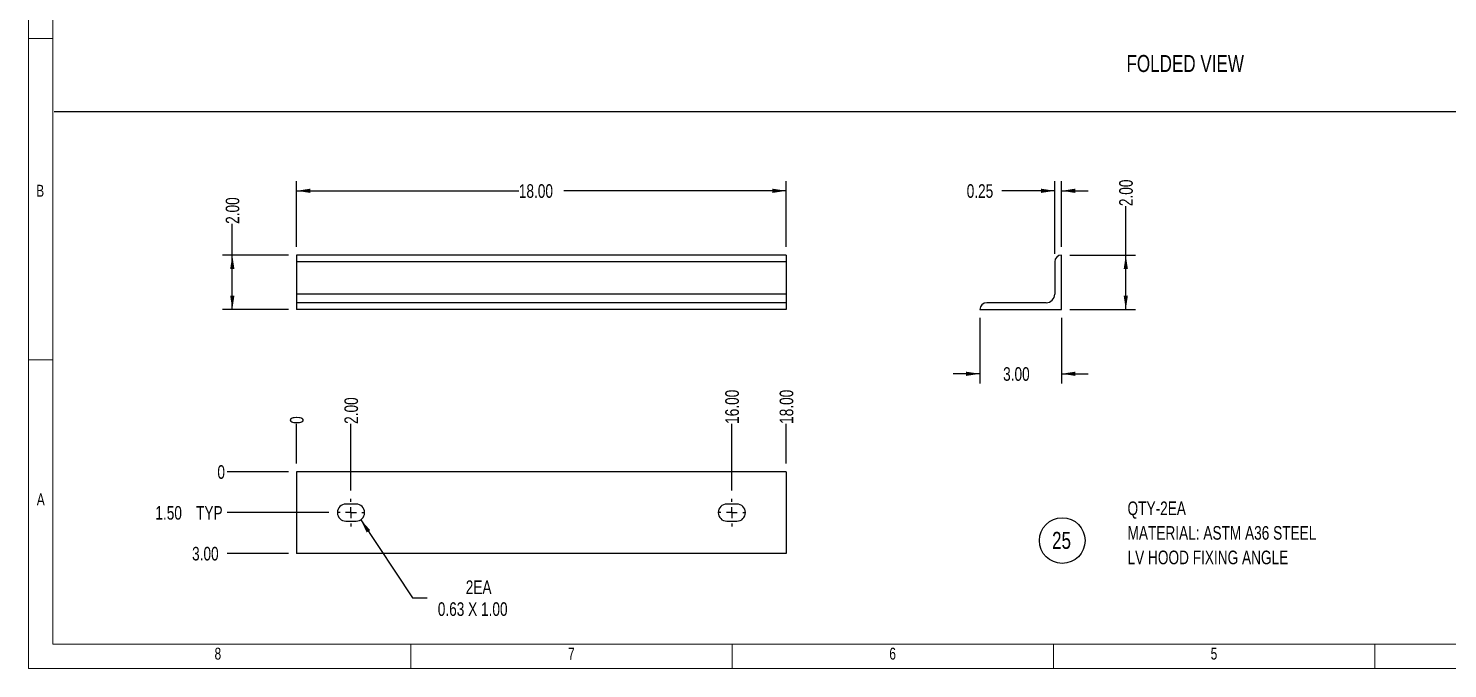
# Model space of a CAD drawing. Header units: inches. Extents: x 1 to 529, y 1 to 374.
# Drawn here: x 0.6 to 278.8, y 0.6 to 126.1 of the extents above; entities that cross this region are included whole.
import ezdxf

# ---------------------------------------------------------------- set-up
doc = ezdxf.new("R2010")
doc.units = ezdxf.units.IN
doc.header["$LTSCALE"] = 32
doc.header["$MEASUREMENT"] = 0
doc.layers.add('FORMAT', color=7, linetype='Continuous')
doc.styles.add('SLDTEXTSTYLE0', font='TXT', dxfattribs={"width": 0.75})
doc.dimstyles.new('SLDDIMSTYLE21', dxfattribs={"dimtxt": 2.71875, "dimasz": 2.71875, "dimexe": 0, "dimexo": 0.0625, "dimgap": 0.679688, "dimtad": 0, "dimlfac": 0.1875, "dimrnd": 1e-09, "dimzin": 4, "dimdsep": 46, "dimtxsty": 'SLDTEXTSTYLE0', "dimsah": 1, "dimcen": 0.09, "dimadec": 0, "dimazin": 1, "dimtfac": 1, "dimtofl": 0, "dimtmove": 0, "dimatfit": 3, "dimfxl": 0, "dimfrac": 2, "dimtolj": 1, "dimtzin": 12, "dimarcsym": 0})
doc.dimstyles.new('SLDDIMSTYLE22', dxfattribs={"dimtxt": 2.71875, "dimasz": 2.71875, "dimexe": 0, "dimexo": 0.0625, "dimgap": 0.679688, "dimtad": 0, "dimtih": 1, "dimtoh": 1, "dimdec": 0, "dimlfac": 0.1875, "dimrnd": 1e-09, "dimdsep": 46, "dimtxsty": 'SLDTEXTSTYLE0', "dimblk1": 'NONE', "dimblk2": 'NONE', "dimsah": 1, "dimcen": 0.09, "dimadec": 0, "dimazin": 2, "dimtfac": 1, "dimtdec": 0, "dimtofl": 0, "dimtmove": 0, "dimatfit": 3, "dimldrblk": 'NONE', "dimfxl": 0, "dimfrac": 2, "dimtolj": 1, "dimtzin": 12, "dimarcsym": 0})
doc.dimstyles.new('SLDDIMSTYLE23', dxfattribs={"dimtxt": 2.71875, "dimasz": 2.71875, "dimexe": 0, "dimexo": 0.0625, "dimgap": 0.679688, "dimtad": 0, "dimtih": 1, "dimtoh": 1, "dimlfac": 0.1875, "dimrnd": 1e-09, "dimzin": 4, "dimdsep": 46, "dimtxsty": 'SLDTEXTSTYLE0', "dimblk1": 'NONE', "dimblk2": 'NONE', "dimsah": 1, "dimcen": 0.09, "dimadec": 0, "dimazin": 1, "dimtfac": 1, "dimtofl": 0, "dimtmove": 0, "dimatfit": 3, "dimldrblk": 'NONE', "dimfxl": 0, "dimfrac": 2, "dimtolj": 1, "dimtzin": 12, "dimarcsym": 0})
doc.dimstyles.new('SLDDIMSTYLE24', dxfattribs={"dimtxt": 2.71875, "dimasz": 2.71875, "dimexe": 0, "dimexo": 0.0625, "dimgap": 0.679688, "dimtad": 0, "dimtih": 1, "dimtoh": 1, "dimlfac": 0.1875, "dimrnd": 1e-09, "dimzin": 4, "dimdsep": 46, "dimtxsty": 'SLDTEXTSTYLE0', "dimblk1": 'NONE', "dimblk2": 'NONE', "dimsah": 1, "dimcen": 0.09, "dimadec": 0, "dimazin": 1, "dimtfac": 1, "dimtofl": 0, "dimtmove": 0, "dimatfit": 3, "dimldrblk": 'NONE', "dimfxl": 0, "dimfrac": 2, "dimtolj": 1, "dimtzin": 12, "dimarcsym": 0})
doc.dimstyles.new('SLDDIMSTYLE25', dxfattribs={"dimtxt": 2.71875, "dimasz": 2.71875, "dimexe": 0, "dimexo": 0.0625, "dimgap": 0.679688, "dimtad": 0, "dimlfac": 0.1875, "dimrnd": 1e-09, "dimzin": 4, "dimdsep": 46, "dimtxsty": 'SLDTEXTSTYLE0', "dimsah": 1, "dimcen": 0.09, "dimadec": 0, "dimazin": 1, "dimtfac": 1, "dimtmove": 0, "dimatfit": 0, "dimfxl": 0, "dimfrac": 2, "dimtolj": 1, "dimtzin": 12, "dimarcsym": 0})
doc.dimstyles.new('SLDDIMSTYLE26', dxfattribs={"dimtxt": 2.71875, "dimasz": 2.71875, "dimexe": 0, "dimexo": 0.0625, "dimgap": 0.679688, "dimtad": 0, "dimlfac": 0.1875, "dimrnd": 1e-09, "dimdsep": 46, "dimtxsty": 'SLDTEXTSTYLE0', "dimsah": 1, "dimcen": 0.09, "dimadec": 0, "dimazin": 2, "dimtfac": 1, "dimtmove": 0, "dimatfit": 0, "dimfxl": 0, "dimfrac": 2, "dimtolj": 1, "dimtzin": 12, "dimarcsym": 0})

# ---------------------------------------------------------------- blocks, each defined once
blk = doc.blocks.new('SW_NOTE_0')
at = {"layer": 'FORMAT', "color": 0, "attachment_point": 1, "style": 'SLDTEXTSTYLE0'}
for s, insert, char_height in [('QTY-2EA', (0, 3.44), 2.667), ('MATERIAL: ASTM A36 STEEL', (0, -1.38), 2.6667), ('LV HOOD FIXING ANGLE', (0, -6.19), 2.6667)]:
    blk.add_mtext(s, dxfattribs=dict(at, insert=insert, char_height=char_height))
blk = doc.blocks.new('Drawing View115')
at = {"color": 7, "linetype": 'Continuous', "lineweight": 25}
for p, q in [((0, 9.33), (-96, 9.33)), ((-96, 9.33), (-96, 8)), ((0, 9.33), (0, 8)), ((0, 8), (-96, 8)), ((-96, 8), (-96, 1.67)), ((0, 8), (0, 1.67)), ((0, 1.67), (-96, 1.67)), ((-96, 1.67), (-96, 0)), ((0, 0), (-96, 0)), ((0, 1.67), (0, 0)), ((0, 0), (0, -1.33)), ((-96, 0), (-96, -1.33)), ((0, -1.33), (-96, -1.33)), ((0, -1.33), (-96, -1.33)), ((-96, -1.33), (-96, -1.33)), ((0, -1.33), (0, -1.33))]:
    blk.add_line(p, q, dxfattribs=at)
blk = doc.blocks.new('_D_74')
at = {"layer": 'FORMAT'}
for p, q in [((53.17, 83.24), (53.17, 96.16)), ((149.17, 83.24), (149.17, 96.16)), ((53.17, 94.24), (96.75, 94.24)), ((149.17, 94.24), (105.59, 94.24))]:
    blk.add_line(p, q, dxfattribs=at)
for points in [[(53.17, 94.24), (55.89, 93.82), (55.89, 94.66)], [(149.17, 94.24), (146.46, 94.66), (146.46, 93.82)]]:
    blk.add_solid(points, dxfattribs=at)
at = {"layer": 'FORMAT', "insert": (96.75, 95.53), "char_height": 2.667, "attachment_point": 1, "style": 'SLDTEXTSTYLE0'}
blk.add_mtext('18.00', dxfattribs=at)
blk = doc.blocks.new('_D_75')
at = {"layer": 'FORMAT'}
for p, q in [((40.58, 81.64), (40.58, 87.76)), ((51.57, 81.64), (38.66, 81.64)), ((40.58, 70.97), (40.58, 81.64)), ((51.57, 70.97), (38.66, 70.97))]:
    blk.add_line(p, q, dxfattribs=at)
for points in [[(40.58, 81.64), (40.16, 78.92), (40.99, 78.92)], [(40.58, 70.97), (40.99, 73.69), (40.16, 73.69)]]:
    blk.add_solid(points, dxfattribs=at)
at = {"layer": 'FORMAT', "insert": (39.28, 87.76), "char_height": 2.667, "attachment_point": 1, "rotation": 90, "style": 'SLDTEXTSTYLE0'}
blk.add_mtext('2.00', dxfattribs=at)
blk = doc.blocks.new('SW_NOTE_0_8')
at = {"layer": 'FORMAT', "color": 0}
blk.add_circle((2.43, 2.59), 4.48, dxfattribs=at)
at = {"layer": 'FORMAT', "color": 0, "insert": (2.29, 4.3), "char_height": 3.333, "attachment_point": 2, "style": 'SLDTEXTSTYLE0'}
blk.add_mtext('25', dxfattribs=at)
blk = doc.blocks.new('Drawing View116')
at = {"color": 7, "linetype": 'Continuous', "lineweight": 25}
for p, q in [((0, 0), (-96, 0)), ((0, 0), (0, -16)), ((-96, 0), (-96, -16)), ((-84.33, -6.33), (-86.33, -6.33)), ((-9.67, -6.33), (-11.67, -6.33)), ((-86.33, -9.67), (-84.33, -9.67)), ((-11.67, -9.67), (-9.67, -9.67)), ((0, -16), (-96, -16))]:
    blk.add_line(p, q, dxfattribs=at)
for centre, start, end in [((-86.33, -8), 90, 270), ((-84.33, -8), 270, 90), ((-11.67, -8), 90, 270), ((-9.67, -8), 270, 90)]:
    blk.add_arc(centre, 1.67, start, end, dxfattribs=at)
blk = doc.blocks.new('_D_76')
at = {"layer": 'FORMAT'}
blk.add_line((53.17, 40.77), (53.17, 48.56), dxfattribs=at)
at = {"layer": 'FORMAT', "insert": (51.88, 48.56), "char_height": 2.67, "attachment_point": 1, "rotation": 90, "style": 'SLDTEXTSTYLE0'}
blk.add_mtext('0', dxfattribs=at)
blk = doc.blocks.new('_None')
blk = doc.blocks.new('_D_77')
at = {"layer": 'FORMAT'}
blk.add_line((63.84, 35.5), (63.84, 48.56), dxfattribs=at)
at = {"layer": 'FORMAT', "insert": (62.55, 48.56), "char_height": 2.667, "attachment_point": 1, "rotation": 90, "style": 'SLDTEXTSTYLE0'}
blk.add_mtext('2.00', dxfattribs=at)
blk = doc.blocks.new('_D_78')
at = {"layer": 'FORMAT'}
blk.add_line((138.51, 35.5), (138.51, 48.56), dxfattribs=at)
at = {"layer": 'FORMAT', "insert": (137.22, 48.56), "char_height": 2.667, "attachment_point": 1, "rotation": 90, "style": 'SLDTEXTSTYLE0'}
blk.add_mtext('16.00', dxfattribs=at)
blk = doc.blocks.new('_D_79')
at = {"layer": 'FORMAT'}
blk.add_line((149.17, 40.77), (149.17, 48.56), dxfattribs=at)
at = {"layer": 'FORMAT', "insert": (147.88, 48.56), "char_height": 2.667, "attachment_point": 1, "rotation": 90, "style": 'SLDTEXTSTYLE0'}
blk.add_mtext('18.00', dxfattribs=at)
blk = doc.blocks.new('_D_80')
at = {"layer": 'FORMAT'}
blk.add_line((51.57, 39.17), (39.59, 39.17), dxfattribs=at)
at = {"layer": 'FORMAT', "insert": (37.65, 40.46), "char_height": 2.67, "attachment_point": 1, "style": 'SLDTEXTSTYLE0'}
blk.add_mtext('0', dxfattribs=at)
blk = doc.blocks.new('_D_81')
at = {"layer": 'FORMAT'}
blk.add_line((59.51, 31.17), (39.59, 31.17), dxfattribs=at)
at = {"layer": 'FORMAT', "char_height": 2.667, "attachment_point": 1, "style": 'SLDTEXTSTYLE0'}
for s, insert in [('1.50', (25.49, 32.46)), ('TYP', (33.47, 32.46))]:
    blk.add_mtext(s, dxfattribs=dict(at, insert=insert))
blk = doc.blocks.new('_D_82')
at = {"layer": 'FORMAT'}
blk.add_line((51.57, 23.17), (39.59, 23.17), dxfattribs=at)
at = {"layer": 'FORMAT', "insert": (32.69, 24.46), "char_height": 2.667, "attachment_point": 1, "style": 'SLDTEXTSTYLE0'}
blk.add_mtext('3.00', dxfattribs=at)
blk = doc.blocks.new('SW_RADIAL_DIMENSION_1')
at = {"layer": 'FORMAT', "color": 0}
for p, q in [((-20.58, 15.33), (-10.44, 0)), ((-10.44, 0), (-7.56, 0))]:
    blk.add_line(p, q, dxfattribs=at)
blk.add_solid([(-20.58, 15.33), (-19.43, 12.83), (-18.73, 13.3)], dxfattribs=at)
at = {"layer": 'FORMAT', "color": 0, "attachment_point": 1, "style": 'SLDTEXTSTYLE0'}
for s, insert, char_height in [('2EA', (0, 3.44), 2.667), ('0.63 X 1.00', (-5.48, -0.85), 2.6667)]:
    blk.add_mtext(s, dxfattribs=dict(at, insert=insert, char_height=char_height))
blk = doc.blocks.new('SW_CENTERMARKSYMBOL_23')
at = {"layer": 'FORMAT', "color": 0, "linetype": 'Continuous'}
for p, q in [((-2.13, 0), (-2.73, 0)), ((0, 0), (-1.07, 0)), ((0, 2.13), (0, 2.73)), ((0, 0), (0, 1.07)), ((0, 0), (0, -1.07)), ((0, 0), (1.07, 0)), ((2.13, 0), (2.73, 0)), ((0, -2.13), (0, -2.73))]:
    blk.add_line(p, q, dxfattribs=at)
blk = doc.blocks.new('SW_CENTERMARKSYMBOL_24')
at = {"layer": 'FORMAT', "color": 0, "linetype": 'Continuous'}
for p, q in [((-2.13, 0), (-2.73, 0)), ((0, 0), (-1.07, 0)), ((0, 2.13), (0, 2.73)), ((0, 0), (0, 1.07)), ((0, 0), (0, -1.07)), ((0, 0), (1.07, 0)), ((2.13, 0), (2.73, 0)), ((0, -2.13), (0, -2.73))]:
    blk.add_line(p, q, dxfattribs=at)
blk = doc.blocks.new('Drawing View117')
at = {"color": 7, "linetype": 'Continuous', "lineweight": 25}
for p, q in [((14.67, 9.33), (14.67, 3)), ((16, 10.67), (16, 10.67)), ((16, 0), (16, 10.67)), ((0, 0), (16, 0)), ((0, 0), (0, 0)), ((13, 1.33), (1.33, 1.33))]:
    blk.add_line(p, q, dxfattribs=at)
for centre, radius, start, end in [((16, 9.33), 1.33, 90, 180), ((13, 3), 1.67, 270, 0), ((1.33, 0), 1.33, 90, 180)]:
    blk.add_arc(centre, radius, start, end, dxfattribs=at)
blk = doc.blocks.new('_D_83')
at = {"layer": 'FORMAT'}
for p, q in [((215.74, 81.64), (215.74, 91.24)), ((204.74, 81.64), (217.66, 81.64)), ((215.74, 70.97), (215.74, 81.64)), ((204.74, 70.97), (217.66, 70.97))]:
    blk.add_line(p, q, dxfattribs=at)
for points in [[(215.74, 81.64), (215.32, 78.92), (216.15, 78.92)], [(215.74, 70.97), (216.15, 73.69), (215.32, 73.69)]]:
    blk.add_solid(points, dxfattribs=at)
at = {"layer": 'FORMAT', "insert": (214.44, 91.24), "char_height": 2.667, "attachment_point": 1, "rotation": 90, "style": 'SLDTEXTSTYLE0'}
blk.add_mtext('2.00', dxfattribs=at)
blk = doc.blocks.new('_D_84')
at = {"layer": 'FORMAT'}
for p, q in [((187.14, 69.37), (187.14, 56.46)), ((203.14, 69.37), (203.14, 56.46)), ((187.14, 58.38), (181.91, 58.38)), ((203.14, 58.38), (208.37, 58.38))]:
    blk.add_line(p, q, dxfattribs=at)
for points in [[(187.14, 58.38), (184.42, 58.79), (184.42, 57.96)], [(203.14, 58.38), (205.86, 57.96), (205.86, 58.79)]]:
    blk.add_solid(points, dxfattribs=at)
at = {"layer": 'FORMAT', "insert": (191.69, 59.67), "char_height": 2.667, "attachment_point": 1, "style": 'SLDTEXTSTYLE0'}
blk.add_mtext('3.00', dxfattribs=at)
blk = doc.blocks.new('_D_85')
at = {"layer": 'FORMAT'}
for p, q in [((201.8, 81.91), (201.8, 96.16)), ((203.14, 83.24), (203.14, 96.16)), ((201.8, 94.24), (191.45, 94.24)), ((203.14, 94.24), (208.37, 94.24))]:
    blk.add_line(p, q, dxfattribs=at)
for points in [[(201.8, 94.24), (199.09, 94.66), (199.09, 93.82)], [(203.14, 94.24), (205.86, 93.82), (205.86, 94.66)]]:
    blk.add_solid(points, dxfattribs=at)
at = {"layer": 'FORMAT', "insert": (184.55, 95.53), "char_height": 2.667, "attachment_point": 1, "style": 'SLDTEXTSTYLE0'}
blk.add_mtext('0.25', dxfattribs=at)

msp = doc.modelspace()

# ---------------------------------------------------------------- linework, layer by layer
at = {"color": 7, "linetype": 'Continuous', "lineweight": 18}
for p, q in [((0.598, 0.598), (0.598, 373.575)), ((5.398, 5.398), (5.398, 368.775)), ((5.398, 124.094), (0.598, 124.094)), ((5.398, 61.102), (0.598, 61.102)), ((523.735, 5.398), (5.398, 5.398)), ((75.591, 5.398), (75.591, 0.598)), ((138.583, 5.398), (138.583, 0.598)), ((201.575, 5.398), (201.575, 0.598)), ((264.567, 1.557), (264.567, 5.4)), ((264.567, 5.398), (264.567, 0.598)), ((528.535, 0.598), (0.598, 0.598))]:
    msp.add_line(p, q, dxfattribs=at)
at = {"layer": 'FORMAT'}
msp.add_line((5.647, 109.784), (285.772, 109.784), dxfattribs=at)

# ---------------------------------------------------------------- block references
at = {"color": 7, "linetype": 'Continuous', "lineweight": 25}
for name, p in [('Drawing View115', (149.175, 72.308)), ('Drawing View117', (187.138, 70.975)), ('Drawing View116', (149.175, 39.167))]:
    msp.add_blockref(name, p, dxfattribs=at)
at = {"layer": 'FORMAT', "linetype": 'Continuous'}
for name, p in [('SW_CENTERMARKSYMBOL_24', (63.841, 31.167)), ('SW_CENTERMARKSYMBOL_23', (138.508, 31.167))]:
    msp.add_blockref(name, p, dxfattribs=at)
at = {"layer": 'FORMAT'}
for name, p in [('SW_NOTE_0', (216.081, 29.911)), ('SW_RADIAL_DIMENSION_1', (86.34, 14.443)), ('SW_NOTE_0_8', (200.85, 23.1))]:
    msp.add_blockref(name, p, dxfattribs=at)

# ---------------------------------------------------------------- texts
at = {"color": 7, "linetype": 'Continuous', "lineweight": 0, "char_height": 2.333, "style": 'SLDTEXTSTYLE0'}
for s, insert, attachment_point in [('B', (2.13, 95.416), 1), ('A', (2.244, 34.932), 1), ('8', (37.748, 4.696), 2), ('7', (107.04, 4.696), 2), ('6', (170.032, 4.696), 2), ('5', (233.024, 4.696), 2)]:
    msp.add_mtext(s, dxfattribs=dict(at, insert=insert, attachment_point=attachment_point))
at = {"layer": 'FORMAT', "insert": (215.872, 120.858), "char_height": 3.33333, "attachment_point": 1, "style": 'SLDTEXTSTYLE0'}
msp.add_mtext('FOLDED VIEW', dxfattribs=at)

# ---------------------------------------------------------------- dimensions: what is measured, and where the dimension line sits
at = {"layer": 'FORMAT'}
for base, p1, p2, angle, dimstyle, picture, middle in [((215.736, 81.641), (203.138, 70.975), (203.138, 81.641), 90, 'SLDDIMSTYLE21', '_D_83', (215.736, 94.693)), ((40.576, 70.975), (53.175, 81.641), (53.175, 70.975), 90, 'SLDDIMSTYLE21', '_D_75', (40.576, 91.212)), ((203.138, 58.376), (187.138, 70.975), (203.138, 70.975), 0, 'SLDDIMSTYLE25', '_D_84', (195.138, 58.376))]:
    dim = msp.add_linear_dim(base=base, p1=p1, p2=p2, angle=angle, dimstyle=dimstyle, dxfattribs=at)
    dim.commit()
    dim.dimension.update_dxf_attribs({"geometry": picture, "text_midpoint": middle, "dimtype": 160})
for base, p1, p2, dimstyle, picture, middle in [((53.175, 94.24), (149.175, 81.641), (53.175, 81.641), 'SLDDIMSTYLE21', '_D_74', (101.175, 94.24)), ((203.138, 94.24), (201.805, 80.309), (203.138, 81.641), 'SLDDIMSTYLE26', '_D_85', (188.004, 94.24))]:
    dim = msp.add_linear_dim(base=base, p1=p1, p2=p2, dimstyle=dimstyle, dxfattribs=at)
    dim.commit()
    dim.dimension.update_dxf_attribs({"geometry": picture, "text_midpoint": middle, "dimtype": 160})
for feature_location, offset, dtype, origin, dimstyle, picture, middle in [((138.508, 33.901), (0, 14.662), 1, (53.175, 39.167), 'SLDDIMSTYLE23', '_D_78', (138.508, 52.982)), ((149.175, 39.167), (0, 9.395), 1, (53.175, 39.167), 'SLDDIMSTYLE23', '_D_79', (149.175, 52.982)), ((63.841, 33.901), (0, 14.662), 1, (53.175, 39.167), 'SLDDIMSTYLE23', '_D_77', (63.841, 52.012)), ((53.174714668, 39.167236819), (0, 9.395312366), 1, (53.174714668, 39.167236819), 'SLDDIMSTYLE22', '_D_76', (53.174714668, 49.532919549)), ((53.175, 23.167), (-13.589, 0), 0, (53.175, 39.167), 'SLDDIMSTYLE23', '_D_82', (36.136, 23.167)), ((53.174714668, 39.167236819), (-13.588928017, 0), 0, (53.174714668, 39.167236819), 'SLDDIMSTYLE22', '_D_80', (38.615416288, 39.167236819))]:
    dim = msp.add_ordinate_dim(feature_location=feature_location, offset=offset, dtype=dtype, origin=origin, dimstyle=dimstyle, dxfattribs=at)
    dim.commit()
    dim.dimension.update_dxf_attribs({"geometry": picture, "text_midpoint": middle})
dim = msp.add_ordinate_dim(feature_location=(61.108, 31.167), offset=(-21.522, 0), dtype=0, origin=(53.175, 39.167), text='<> TYP', dimstyle='SLDDIMSTYLE24', dxfattribs=at)
dim.commit()
dim.dimension.update_dxf_attribs({"geometry": '_D_81', "text_midpoint": (32.539, 31.167)})

doc.saveas('drawing.dxf')
